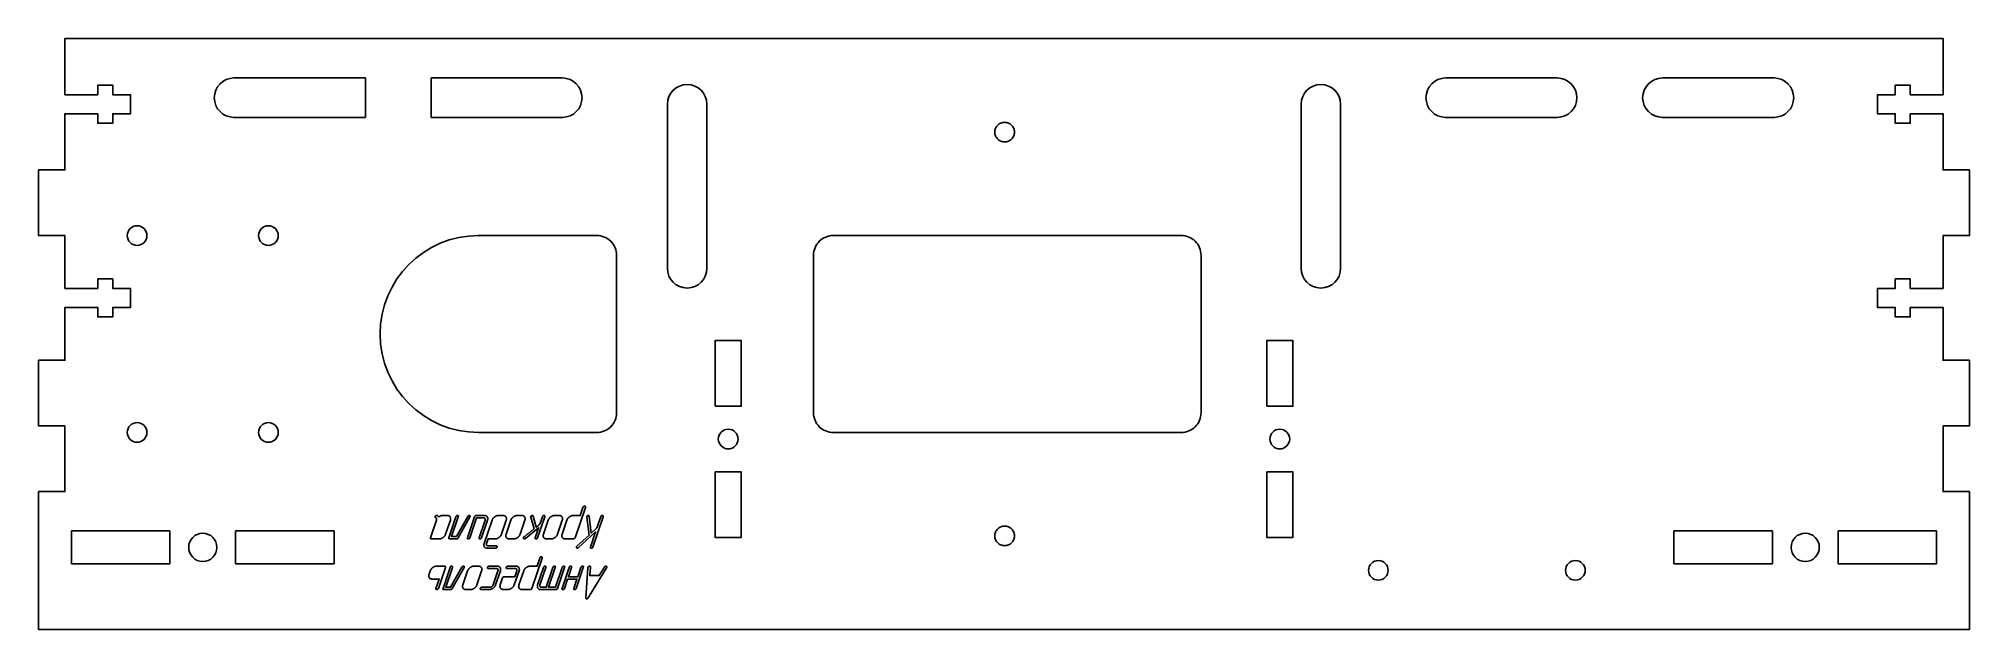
# Model space of a CAD drawing. Header units: millimetres. Extents: x -147 to 147, y -45 to 45.
import ezdxf

# ---------------------------------------------------------------- set-up
doc = ezdxf.new("R2010")
doc.units = ezdxf.units.MM

msp = doc.modelspace()

# ---------------------------------------------------------------- linework, layer by layer
for p, q in [((-63.75, -26.41), (-65.32, -31.03)), ((-87.34, -31.03), (-86.43, -28.35)), ((-85.48, -27.65), (-84.77, -27.65)), ((-84.3, -28.36), (-85.03, -30.5)), ((-84.53, -31.03), (-83.45, -27.83)), ((-81.33, -27.87), (-83.13, -31.07)), ((-81.69, -31.03), (-80.61, -27.83)), ((-80.37, -27.65), (-79.12, -27.65)), ((-79.91, -31.03), (-79, -28.36)), ((-78.65, -28.36), (-79.55, -31.03)), ((-79.15, -31.92), (-77.94, -28.36)), ((-76.98, -27.65), (-76.27, -27.65)), ((-75.8, -28.36), (-76.53, -30.5)), ((-75.82, -30.5), (-75.09, -28.36)), ((-74.14, -27.65), (-73.42, -27.65)), ((-72.95, -28.36), (-73.68, -30.5)), ((-71.55, -29.69), (-72.07, -27.92)), ((-71.71, -27.73), (-71.22, -29.42)), ((-69.94, -27.83), (-71.02, -31.03)), ((-70.68, -28.98), (-70.29, -27.83)), ((-70.13, -30.5), (-69.4, -28.36)), ((-68.45, -27.65), (-67.73, -27.65)), ((-67.26, -28.36), (-67.99, -30.5)), ((-67.28, -30.5), (-66.55, -28.36)), ((-61.04, -27.83), (-62.61, -32.45)), ((-85.98, -31.21), (-87.22, -31.21)), ((-83.35, -31.21), (-84.42, -31.21)), ((-78.55, -32.27), (-77.31, -32.27)), ((-74.63, -31.21), (-75.35, -31.21)), ((-68.94, -31.21), (-69.66, -31.21)), ((-65.56, -31.21), (-66.82, -31.21)), ((-77.43, -32.63), (-78.67, -32.63)), ((-70.33, -34.13), (-71.9, -38.75)), ((-87.55, -36.61), (-87.37, -36.08)), ((-86.41, -35.37), (-85.16, -35.37)), ((-85.05, -35.55), (-86.13, -38.75)), ((-85.42, -38.75), (-84.34, -35.55)), ((-82.22, -35.59), (-84.02, -38.79)), ((-82.4, -38.22), (-81.67, -36.08)), ((-80.72, -35.37), (-80.01, -35.37)), ((-79.54, -36.08), (-80.26, -38.22)), ((-77.28, -35.72), (-78.52, -35.72)), ((-78.41, -35.37), (-77.16, -35.37)), ((-77.77, -38.22), (-77.05, -36.08)), ((-76.69, -36.08), (-77.42, -38.22)), ((-76.7, -38.21), (-76.34, -37.15)), ((-74.43, -35.72), (-75.68, -35.72)), ((-75.56, -35.37), (-74.31, -35.37)), ((-73.84, -36.08), (-74.57, -38.21)), ((-73.86, -38.22), (-73.14, -36.08)), ((-71.02, -38.22), (-70.11, -35.55)), ((-69.76, -35.55), (-70.66, -38.22)), ((-66.91, -35.55), (-68, -38.75)), ((-67.29, -38.75), (-66.2, -35.55)), ((-64.06, -35.55), (-65.15, -38.75)), ((-63.67, -40.18), (-63.35, -35.6)), ((-60.52, -35.6), (-63.33, -40.18)), ((-84.24, -38.93), (-85.3, -38.93)), ((-81.21, -38.93), (-81.93, -38.93)), ((-78.37, -38.93), (-79.62, -38.93)), ((-79.5, -38.57), (-78.25, -38.57)), ((-75.52, -38.92), (-76.23, -38.92)), ((-72.14, -38.93), (-73.4, -38.93)), ((-68.24, -38.93), (-70.55, -38.93))]:
    msp.add_line(p, q)
for points in [[(138, 6.95), (143, 6.95), (143, 15), (147, 15), (147, 25), (143, 25), (143, 33.55), (138, 33.55), (138, 32.1), (135.7, 32.1), (135.7, 33.55), (133, 33.55), (133, 36.45), (135.7, 36.45), (135.7, 37.9), (138, 37.9), (138, 36.45), (143, 36.45), (143, 45), (-143, 45), (-143, 36.45), (-138, 36.45), (-138, 37.9), (-135.7, 37.9), (-135.7, 36.45), (-133, 36.45), (-133, 33.55), (-135.7, 33.55), (-135.7, 32.1), (-138, 32.1), (-138, 33.55), (-143, 33.55), (-143, 25), (-147, 25), (-147, 15), (-143, 15), (-143, 6.95), (-138, 6.95), (-138, 8.4), (-135.7, 8.4), (-135.7, 6.95), (-133, 6.95), (-133, 4.05), (-135.7, 4.05), (-135.7, 2.6), (-138, 2.6), (-138, 4.05), (-143, 4.05), (-143, -4), (-147, -4), (-147, -14), (-143, -14), (-143, -24), (-147, -24), (-147, -45), (147, -45), (147, -24), (143, -24), (143, -14), (147, -14), (147, -4), (143, -4), (143, 4.05), (138, 4.05), (138, 2.6), (135.7, 2.6), (135.7, 4.05), (133, 4.05), (133, 6.95), (135.7, 6.95), (135.7, 8.4), (138, 8.4)], [(-44, -11), (-44, -1), (-40, -1), (-40, -11)], [(40, -11), (40, -1), (44, -1), (44, -11)], [(-44, -21), (-40, -21), (-40, -31), (-44, -31)], [(40, -21), (44, -21), (44, -31), (40, -31)], [(-142, -35), (-142, -30), (-127, -30), (-127, -35)], [(-117, -35), (-117, -30), (-102, -30), (-102, -35)], [(102, -30), (117, -30), (117, -35), (102, -35)], [(127, -30), (142, -30), (142, -35), (127, -35)]]:
    msp.add_lwpolyline(points, close=True)
for points in [[(-117.25, 33, -1), (-117.25, 39), (-97.25, 39), (-97.25, 33)], [(-87.25, 39), (-67.25, 39, -1), (-67.25, 33), (-87.25, 33)], [(84.25, 39, -1), (84.25, 33), (67.25, 33, -1), (67.25, 39)], [(100.25, 33, -1), (100.25, 39), (117.25, 39, -1), (117.25, 33)], [(-51.25, 10), (-51.25, 35, -1), (-45.25, 35), (-45.25, 10, -1)], [(45.25, 10), (45.25, 35, -1), (51.25, 35), (51.25, 10, -1)], [(-59, 12), (-59, -12, -0.414214), (-62, -15), (-80, -15, -1), (-80, 15), (-62, 15, -0.414214)], [(30, 12), (30, -12, -0.414214), (27, -15), (-26, -15, -0.414214), (-29, -12), (-29, 12, -0.414214), (-26, 15), (27, 15, -0.414214)]]:
    msp.add_lwpolyline(points, format="xyb", close=True)
for points in [[(-65.6, -27.65), (-64.53, -27.65), (-64.11, -26.41)], [(-83.09, -27.83), (-84.12, -30.85), (-83.37, -30.85), (-81.65, -27.79)], [(-79.24, -28), (-80.31, -28), (-81.34, -31.03)], [(-65.03, -32.34), (-63.19, -30.66), (-63.54, -27.9)], [(-63.17, -27.76), (-62.84, -30.34), (-61.98, -29.55), (-61.4, -27.83)], [(-77.48, -31.21), (-78.55, -31.21), (-78.79, -31.92)], [(-71.38, -31.03), (-70.86, -29.52), (-72.88, -31.13)], [(-62.96, -32.45), (-62.18, -30.14), (-64.82, -32.56)], [(-72.18, -35.37), (-71.11, -35.37), (-70.69, -34.13)], [(-86.49, -38.75), (-86, -37.33), (-87.07, -37.33)], [(-83.98, -35.55), (-85.01, -38.57), (-84.26, -38.57), (-82.54, -35.51)], [(-76.1, -36.97), (-74.5, -36.97), (-74.2, -36.08)], [(-70.43, -38.57), (-69.71, -38.57), (-68.69, -35.55)], [(-68.33, -35.55), (-69.36, -38.57), (-68.29, -38.57), (-67.26, -35.55)], [(-65.5, -38.75), (-65.02, -37.33), (-66.45, -37.33), (-66.93, -38.75)], [(-65.85, -35.55), (-66.33, -36.97), (-64.9, -36.97), (-64.42, -35.55)], [(-62.98, -35.51), (-63.07, -36.8), (-61.62, -36.8), (-60.83, -35.51)]]:
    msp.add_lwpolyline(points)
for centre, radius in [((-132, 15), 1.5), ((-112, 15), 1.5), ((-132, -15), 1.5), ((-112, -15), 1.5), ((-42, -16), 1.5), ((42, -16), 1.5), ((-122, -32.5), 2.15), ((122, -32.5), 2.15), ((57, -36), 1.5), ((87, -36), 1.5)]:
    msp.add_circle(centre, radius)
for points in [[(0.1, 32.25), (0.29, 32.25), (0.49, 32.21), (0.86, 32.06), (1.03, 31.94), (1.29, 31.68), (1.41, 31.51), (1.56, 31.14), (1.6, 30.94), (1.6, 30.56), (1.56, 30.36), (1.41, 29.99), (1.29, 29.82), (1.03, 29.56), (0.86, 29.44), (0.49, 29.29), (0.29, 29.25), (-0.09, 29.25), (-0.29, 29.29), (-0.66, 29.44), (-0.83, 29.56), (-1.09, 29.82), (-1.21, 29.99), (-1.36, 30.36), (-1.4, 30.56), (-1.4, 30.94), (-1.36, 31.14), (-1.21, 31.51), (-1.09, 31.68), (-0.83, 31.94), (-0.66, 32.06), (-0.29, 32.21), (-0.09, 32.25), (0.1, 32.25)], [(0.1, -29.25), (0.29, -29.25), (0.49, -29.29), (0.86, -29.44), (1.03, -29.56), (1.29, -29.82), (1.41, -29.99), (1.56, -30.36), (1.6, -30.56), (1.6, -30.94), (1.56, -31.14), (1.41, -31.51), (1.29, -31.68), (1.03, -31.94), (0.86, -32.06), (0.49, -32.21), (0.29, -32.25), (-0.09, -32.25), (-0.29, -32.21), (-0.66, -32.06), (-0.83, -31.94), (-1.09, -31.68), (-1.21, -31.51), (-1.36, -31.14), (-1.4, -30.94), (-1.4, -30.56), (-1.36, -30.36), (-1.21, -29.99), (-1.09, -29.82), (-0.83, -29.56), (-0.66, -29.44), (-0.29, -29.29), (-0.09, -29.25), (0.1, -29.25)]]:
    msp.add_open_spline(points, degree=3, knots=[0, 0, 0, 0, 0.0566174, 0.0566174, 0.1132349, 0.1132349, 0.1698508, 0.1698508, 0.2264668, 0.2264668, 0.2830827, 0.2830827, 0.3396986, 0.3396986, 0.3963161, 0.3963161, 0.4529335, 0.4529335, 0.5095509, 0.5095509, 0.5661684, 0.5661684, 0.6227843, 0.6227843, 0.6794003, 0.6794003, 0.7360162, 0.7360162, 0.7926321, 0.7926321, 0.8492496, 0.8492496, 0.905867, 0.905867, 0.905867, 0.905867])
for points in [[(-64.11, -26.41), (-64.05, -26.23), (-63.87, -26.23)], [(-63.87, -26.23), (-63.69, -26.23), (-63.75, -26.41)], [(-86.55, -27.99), (-86.66, -27.94), (-86.62, -27.83)], [(-86.62, -27.83), (-86.56, -27.64), (-86.38, -27.64)], [(-86.43, -28.35), (-86.34, -28.09), (-86.55, -27.99)], [(-86.38, -27.64), (-86.23, -27.64), (-86.1, -27.89)], [(-86.1, -27.89), (-85.8, -27.65), (-85.48, -27.65)], [(-84.77, -27.65), (-84.47, -27.65), (-84.2, -28.07), (-84.3, -28.36)], [(-83.45, -27.83), (-83.39, -27.65), (-83.21, -27.65)], [(-83.21, -27.65), (-83.03, -27.65), (-83.09, -27.83)], [(-81.65, -27.79), (-81.57, -27.65), (-81.43, -27.65)], [(-81.43, -27.65), (-81.26, -27.65), (-81.31, -27.82)], [(-81.31, -27.82), (-81.32, -27.84), (-81.33, -27.87)], [(-80.61, -27.83), (-80.54, -27.65), (-80.37, -27.65)], [(-79, -28.36), (-78.95, -28.21), (-79.09, -28), (-79.24, -28)], [(-79.12, -27.65), (-78.82, -27.65), (-78.55, -28.07), (-78.65, -28.36)], [(-77.94, -28.36), (-77.84, -28.07), (-77.28, -27.65), (-76.98, -27.65)], [(-76.27, -27.65), (-75.98, -27.65), (-75.7, -28.07), (-75.8, -28.36)], [(-75.09, -28.36), (-74.99, -28.07), (-74.44, -27.65), (-74.14, -27.65)], [(-73.42, -27.65), (-73.13, -27.65), (-72.85, -28.07), (-72.95, -28.36)], [(-72.07, -27.92), (-72.08, -27.88), (-72.07, -27.83)], [(-72.07, -27.83), (-72.04, -27.76), (-71.89, -27.65), (-71.82, -27.65)], [(-71.82, -27.65), (-71.73, -27.65), (-71.71, -27.73)], [(-71.22, -29.42), (-71.07, -29.3), (-70.68, -28.98)], [(-70.29, -27.83), (-70.23, -27.65), (-70.05, -27.65)], [(-70.05, -27.65), (-69.88, -27.65), (-69.94, -27.83)], [(-69.4, -28.36), (-69.3, -28.07), (-68.74, -27.65), (-68.45, -27.65)], [(-67.73, -27.65), (-67.44, -27.65), (-67.16, -28.07), (-67.26, -28.36)], [(-66.55, -28.36), (-66.46, -28.07), (-65.89, -27.65), (-65.6, -27.65)], [(-63.54, -27.9), (-63.54, -27.86), (-63.53, -27.82)], [(-63.53, -27.82), (-63.47, -27.65), (-63.29, -27.65)], [(-63.29, -27.65), (-63.18, -27.65), (-63.17, -27.76)], [(-61.4, -27.83), (-61.33, -27.65), (-61.16, -27.65)], [(-61.16, -27.65), (-60.98, -27.65), (-61.04, -27.83)], [(-87.22, -31.21), (-87.4, -31.21), (-87.34, -31.03)], [(-85.03, -30.5), (-85.12, -30.79), (-85.69, -31.21), (-85.98, -31.21)], [(-84.42, -31.21), (-84.6, -31.21), (-84.53, -31.03)], [(-83.13, -31.07), (-83.21, -31.21), (-83.35, -31.21)], [(-81.57, -31.21), (-81.75, -31.21), (-81.69, -31.03)], [(-81.34, -31.03), (-81.4, -31.21), (-81.57, -31.21)], [(-79.79, -31.21), (-79.97, -31.21), (-79.91, -31.03)], [(-79.55, -31.03), (-79.61, -31.21), (-79.79, -31.21)], [(-78.67, -32.63), (-78.97, -32.63), (-79.25, -32.21), (-79.15, -31.92)], [(-78.79, -31.92), (-78.84, -32.07), (-78.7, -32.27), (-78.55, -32.27)], [(-76.53, -30.5), (-76.63, -30.79), (-77.18, -31.21), (-77.48, -31.21)], [(-77.31, -32.27), (-77.13, -32.27), (-77.19, -32.45)], [(-75.35, -31.21), (-75.64, -31.21), (-75.92, -30.79), (-75.82, -30.5)], [(-73.68, -30.5), (-73.78, -30.79), (-74.34, -31.21), (-74.63, -31.21)], [(-73.03, -31.2), (-73.11, -31.2), (-73.18, -31.09), (-73.16, -31.01)], [(-73.16, -31.01), (-73.14, -30.95), (-73.07, -30.89)], [(-73.07, -30.89), (-72.31, -30.29), (-71.55, -29.69)], [(-72.88, -31.13), (-72.96, -31.2), (-73.03, -31.2)], [(-71.26, -31.21), (-71.44, -31.21), (-71.38, -31.03)], [(-71.02, -31.03), (-71.08, -31.21), (-71.26, -31.21)], [(-69.66, -31.21), (-69.95, -31.21), (-70.23, -30.79), (-70.13, -30.5)], [(-67.99, -30.5), (-68.09, -30.79), (-68.65, -31.21), (-68.94, -31.21)], [(-66.82, -31.21), (-67.11, -31.21), (-67.38, -30.79), (-67.28, -30.5)], [(-65.32, -31.03), (-65.38, -31.21), (-65.56, -31.21)], [(-77.19, -32.45), (-77.25, -32.63), (-77.43, -32.63)], [(-70.69, -34.13), (-70.63, -33.95), (-70.45, -33.95)], [(-70.45, -33.95), (-70.27, -33.95), (-70.33, -34.13)], [(-64.98, -32.63), (-65.05, -32.63), (-65.13, -32.52), (-65.1, -32.45)], [(-65.1, -32.45), (-65.09, -32.39), (-65.03, -32.34)], [(-64.82, -32.56), (-64.89, -32.63), (-64.98, -32.63)], [(-62.85, -32.63), (-63.02, -32.63), (-62.96, -32.45)], [(-62.61, -32.45), (-62.67, -32.63), (-62.85, -32.63)], [(-87.07, -37.33), (-87.37, -37.33), (-87.65, -36.91), (-87.55, -36.61)], [(-87.37, -36.08), (-87.26, -35.79), (-86.71, -35.37), (-86.41, -35.37)], [(-85.16, -35.37), (-84.99, -35.37), (-85.05, -35.55)], [(-84.34, -35.55), (-84.27, -35.37), (-84.1, -35.37)], [(-84.1, -35.37), (-83.92, -35.37), (-83.98, -35.55)], [(-82.54, -35.51), (-82.46, -35.37), (-82.32, -35.37)], [(-81.93, -38.93), (-82.22, -38.93), (-82.5, -38.51), (-82.4, -38.22)], [(-82.32, -35.37), (-82.14, -35.37), (-82.2, -35.54)], [(-82.2, -35.54), (-82.21, -35.56), (-82.22, -35.59)], [(-81.67, -36.08), (-81.57, -35.79), (-81.02, -35.37), (-80.72, -35.37)], [(-80.26, -38.22), (-80.36, -38.51), (-80.92, -38.93), (-81.21, -38.93)], [(-80.01, -35.37), (-79.71, -35.37), (-79.43, -35.79), (-79.54, -36.08)], [(-78.52, -35.72), (-78.7, -35.72), (-78.64, -35.55)], [(-78.64, -35.55), (-78.58, -35.37), (-78.41, -35.37)], [(-77.42, -38.22), (-77.52, -38.51), (-78.08, -38.93), (-78.37, -38.93)], [(-78.25, -38.57), (-78.1, -38.57), (-77.82, -38.36), (-77.77, -38.22)], [(-77.05, -36.08), (-77, -35.93), (-77.14, -35.72), (-77.28, -35.72)], [(-77.16, -35.37), (-76.87, -35.37), (-76.59, -35.79), (-76.69, -36.08)], [(-76.23, -38.92), (-76.53, -38.92), (-76.81, -38.5), (-76.7, -38.21)], [(-76.34, -37.15), (-76.28, -36.97), (-76.1, -36.97)], [(-75.68, -35.72), (-75.86, -35.72), (-75.79, -35.55)], [(-75.79, -35.55), (-75.74, -35.37), (-75.56, -35.37)], [(-74.57, -38.21), (-74.67, -38.5), (-75.23, -38.92), (-75.52, -38.92)], [(-74.2, -36.08), (-74.15, -35.93), (-74.28, -35.72), (-74.43, -35.72)], [(-74.31, -35.37), (-74.01, -35.37), (-73.74, -35.79), (-73.84, -36.08)], [(-73.14, -36.08), (-73.04, -35.79), (-72.47, -35.37), (-72.18, -35.37)], [(-70.55, -38.93), (-70.84, -38.93), (-71.11, -38.51), (-71.02, -38.22)], [(-70.66, -38.22), (-70.71, -38.36), (-70.57, -38.57), (-70.43, -38.57)], [(-70.11, -35.55), (-70.05, -35.37), (-69.87, -35.37)], [(-69.87, -35.37), (-69.69, -35.37), (-69.76, -35.55)], [(-68.69, -35.55), (-68.63, -35.37), (-68.45, -35.37)], [(-68.45, -35.37), (-68.27, -35.37), (-68.33, -35.55)], [(-67.26, -35.55), (-67.2, -35.37), (-67.03, -35.37)], [(-67.03, -35.37), (-66.85, -35.37), (-66.91, -35.55)], [(-66.2, -35.55), (-66.14, -35.37), (-65.97, -35.37)], [(-65.97, -35.37), (-65.79, -35.37), (-65.85, -35.55)], [(-64.42, -35.55), (-64.36, -35.37), (-64.18, -35.37)], [(-64.18, -35.37), (-64, -35.37), (-64.06, -35.55)], [(-63.35, -35.55), (-63.29, -35.37), (-63.1, -35.37)], [(-63.35, -35.6), (-63.35, -35.57), (-63.35, -35.55)], [(-63.1, -35.37), (-62.97, -35.37), (-62.98, -35.51)], [(-60.83, -35.51), (-60.75, -35.37), (-60.62, -35.37)], [(-60.62, -35.37), (-60.44, -35.37), (-60.5, -35.55)], [(-60.5, -35.55), (-60.51, -35.57), (-60.52, -35.6)], [(-86.37, -38.93), (-86.55, -38.93), (-86.49, -38.75)], [(-86.13, -38.75), (-86.2, -38.93), (-86.37, -38.93)], [(-85.3, -38.93), (-85.48, -38.93), (-85.42, -38.75)], [(-84.02, -38.79), (-84.1, -38.93), (-84.24, -38.93)], [(-79.62, -38.93), (-79.79, -38.93), (-79.73, -38.75)], [(-79.73, -38.75), (-79.67, -38.57), (-79.5, -38.57)], [(-73.4, -38.93), (-73.69, -38.93), (-73.96, -38.51), (-73.86, -38.22)], [(-71.9, -38.75), (-71.97, -38.93), (-72.14, -38.93)], [(-68, -38.75), (-68.06, -38.93), (-68.24, -38.93)], [(-67.17, -38.93), (-67.35, -38.93), (-67.29, -38.75)], [(-66.93, -38.75), (-67, -38.93), (-67.17, -38.93)], [(-65.39, -38.93), (-65.57, -38.93), (-65.5, -38.75)], [(-65.15, -38.75), (-65.21, -38.93), (-65.39, -38.93)], [(-63.55, -40.34), (-63.68, -40.34), (-63.67, -40.18)], [(-63.33, -40.18), (-63.42, -40.34), (-63.55, -40.34)]]:
    msp.add_open_spline(points, degree=2)

doc.saveas('drawing.dxf')
